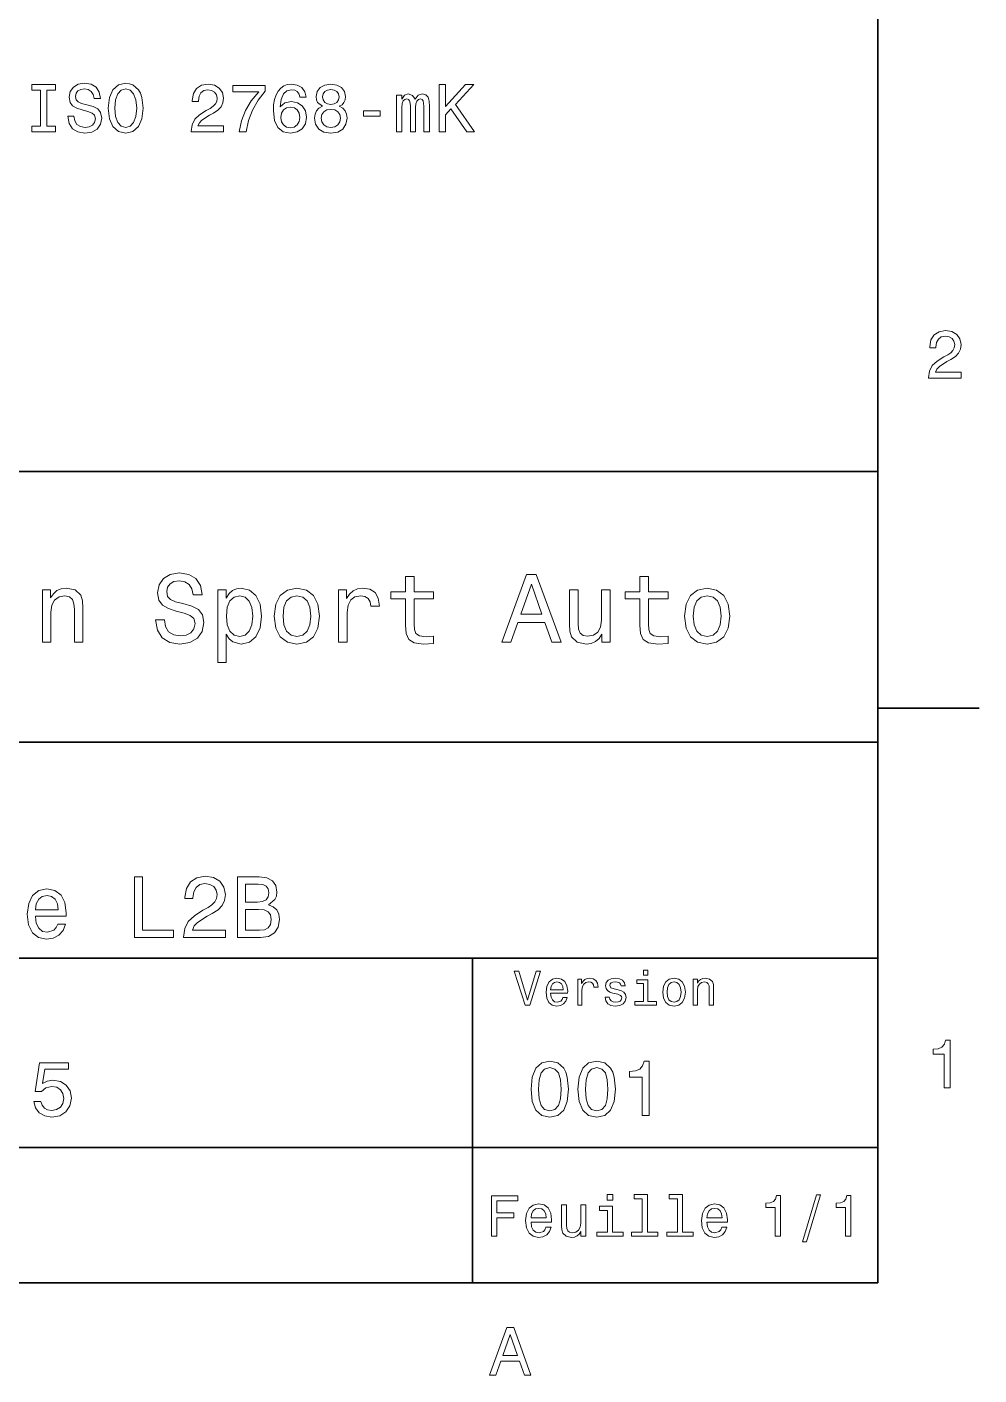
# Model space of a CAD drawing. Extents: x 0 to 297, y 0 to 210.
# Drawn here: x 224 to 294.5, y 3.2 to 102.9 of the extents above; entities that cross this region are included whole.
import ezdxf

# ---------------------------------------------------------------- set-up
doc = ezdxf.new("R2010")
doc.units = 0

msp = doc.modelspace()

# ---------------------------------------------------------------- linework, layer by layer
at = {"color": 7, "lineweight": 35}
for p, q in [((287, 10), (287, 200)), ((97, 70), (287, 70)), ((287, 70), (287, 10)), ((162, 50), (287, 50)), ((162, 34), (287, 34)), ((257, 10), (257, 34)), ((162, 20), (287, 20)), ((10, 10), (287, 10)), ((97, 10), (287, 10))]:
    msp.add_line(p, q, dxfattribs=at)
at = {"color": 7, "lineweight": 35, "ltscale": 0.1875}
msp.add_line((287, 52.5), (294.5, 52.5), dxfattribs=at)
at = {"color": 7, "lineweight": 13}
for points in [[(230.050415, 96.893372), (230.141205, 96.106628), (230.403442, 95.526657), (230.811951, 95.168587), (231.346527, 95.047554), (231.876068, 95.168587), (232.289612, 95.526657), (232.546814, 96.106628), (232.642639, 96.893372), (232.546814, 97.675072), (232.435867, 97.992798), (232.289612, 98.255043), (231.876068, 98.613113), (231.623901, 98.703888), (231.346527, 98.739197), (230.806915, 98.613113), (230.398407, 98.260086), (230.141205, 97.680115)], [(225.042496, 95.567001), (224.396973, 95.567001), (224.396973, 95.143372), (226.152008, 95.143372), (226.152008, 95.567001), (225.50647, 95.567001), (225.50647, 98.219742), (226.152008, 98.219742), (226.152008, 98.643372), (224.396973, 98.643372), (224.396973, 98.219742), (225.042496, 98.219742)], [(227.513672, 96.298271), (227.054749, 96.298271), (227.155609, 95.763687), (227.407776, 95.370316), (227.796097, 95.133286), (228.320587, 95.047554), (228.840057, 95.128242), (229.228378, 95.350143), (229.475494, 95.698128), (229.566269, 96.157059), (229.490631, 96.570602), (229.278809, 96.837898), (228.935867, 97.014412), (228.476929, 97.145531), (228.083557, 97.241356), (227.826355, 97.352303), (227.680115, 97.513687), (227.634705, 97.765854), (227.680115, 97.992798), (227.811218, 98.164268), (228.012955, 98.280258), (228.290344, 98.320602), (228.572754, 98.270172), (228.794647, 98.134003), (228.940918, 97.907059), (229.011505, 97.599426), (229.470459, 97.599426), (229.470459, 97.609512), (229.389755, 98.083572), (229.152725, 98.4366), (228.779526, 98.658501), (228.275208, 98.734146), (227.82132, 98.658501), (227.468292, 98.446686), (227.241333, 98.118874), (227.160645, 97.695244), (227.226212, 97.317001), (227.417847, 97.059799), (227.720459, 96.888329), (228.134003, 96.757202), (228.542496, 96.641212), (228.850128, 96.530258), (229.036743, 96.368874), (229.102295, 96.106628), (229.041779, 95.83934), (228.885437, 95.637611), (228.648407, 95.511528), (228.340759, 95.471184), (227.997833, 95.526657), (227.73558, 95.688042), (227.569153, 95.950287)], [(230.534576, 96.893372), (230.590057, 97.503601), (230.75647, 97.952446), (231.013672, 98.224785), (231.346527, 98.320602), (231.674347, 98.224785), (231.931549, 97.947403), (232.097977, 97.498558), (232.158493, 96.893372), (232.097977, 96.283142), (231.931549, 95.834297), (231.674347, 95.561958), (231.346527, 95.471184), (231.013672, 95.561958), (230.75647, 95.834297), (230.590057, 96.278099)], [(236.188034, 95.143372), (238.593658, 95.143372), (238.593658, 95.577087), (236.692352, 95.577087), (236.798279, 95.814117), (236.979828, 96.010803), (237.539612, 96.368874), (237.837173, 96.520172), (238.170029, 96.73703), (238.407059, 96.989197), (238.543228, 97.286743), (238.593658, 97.624641), (238.507919, 98.048271), (238.270889, 98.381126), (237.907776, 98.592941), (237.438751, 98.668587), (236.954605, 98.582855), (236.586456, 98.345818), (236.349426, 97.967583), (236.268738, 97.4683), (236.268738, 97.397697), (236.727661, 97.397697), (236.727661, 97.438042), (236.773041, 97.780983), (236.90921, 98.033142), (237.126068, 98.194527), (237.413544, 98.25), (237.706055, 98.19957), (237.922913, 98.073486), (238.064117, 97.876801), (238.114548, 97.629684), (238.079254, 97.397697), (237.983429, 97.201012), (237.822052, 97.029541), (237.600143, 96.878242), (237.302582, 96.716858), (236.80835, 96.404175), (236.460373, 96.071327), (236.253601, 95.66787), (236.188034, 95.158501)], [(239.753601, 95.143372), (240.26297, 95.143372), (240.429398, 95.975502), (240.721893, 96.752159), (241.135437, 97.473343), (241.675079, 98.149132), (241.675079, 98.567726), (239.274506, 98.567726), (239.274506, 98.108788), (241.190918, 98.108788), (240.636169, 97.427956), (240.21759, 96.716858), (239.925079, 95.960373)], [(244.701019, 97.700287), (244.605194, 98.108788), (244.383286, 98.411385), (244.040344, 98.603027), (243.596542, 98.668587), (243.298996, 98.633286), (243.041779, 98.53746), (242.81485, 98.381126), (242.623199, 98.159225), (242.471909, 97.881844), (242.360962, 97.543945), (242.290344, 97.145531), (242.270172, 96.696686), (242.350861, 95.980545), (242.597992, 95.461098), (242.996399, 95.148415), (243.541077, 95.042503), (244.030273, 95.133286), (244.403473, 95.370316), (244.645538, 95.743515), (244.731262, 96.217583), (244.645538, 96.696686), (244.413544, 97.064842), (244.055481, 97.296829), (243.611664, 97.377518), (243.132568, 97.276657), (242.774506, 96.989197), (242.850159, 97.543945), (243.011536, 97.94236), (243.258652, 98.179398), (243.601593, 98.260086), (243.85376, 98.219742), (244.045395, 98.113831), (244.171478, 97.937317), (244.23703, 97.700287)], [(245.901306, 97.029541), (245.644104, 96.888329), (245.46759, 96.691643), (245.356628, 96.444527), (245.321335, 96.146973), (245.402023, 95.698128), (245.634003, 95.350143), (246.012253, 95.128242), (246.526672, 95.042503), (247.036026, 95.128242), (247.414276, 95.350143), (247.646271, 95.698128), (247.731995, 96.146973), (247.69165, 96.444527), (247.585739, 96.691643), (247.404175, 96.888329), (247.152023, 97.029541), (247.35376, 97.150574), (247.494965, 97.317001), (247.580688, 97.51873), (247.610962, 97.765854), (247.530273, 98.123917), (247.318451, 98.411385), (246.97551, 98.597984), (246.526672, 98.668587), (246.072769, 98.597984), (245.729828, 98.411385), (245.51297, 98.123917), (245.437317, 97.765854), (245.46254, 97.51873), (245.548279, 97.317001)], [(245.916443, 97.725502), (245.956787, 97.947403), (246.07782, 98.118874), (246.269455, 98.224785), (246.526672, 98.265129), (246.778824, 98.224785), (246.970459, 98.118874), (247.091507, 97.947403), (247.136902, 97.725502), (247.091507, 97.498558), (246.970459, 97.322044), (246.778824, 97.206055), (246.526672, 97.170746), (246.269455, 97.211098), (246.07782, 97.322044), (245.956787, 97.498558)], [(251.378265, 95.143372), (251.786758, 95.143372), (251.786758, 96.953888), (251.811981, 97.226227), (251.887619, 97.422913), (252.003616, 97.538902), (252.154907, 97.584297), (252.27594, 97.543945), (252.356644, 97.443085), (252.396988, 97.271614), (252.412109, 97.04467), (252.412109, 95.143372), (252.79541, 95.143372), (252.79541, 96.953888), (252.820618, 97.221184), (252.896271, 97.41787), (253.017303, 97.538902), (253.16861, 97.584297), (253.289642, 97.543945), (253.370331, 97.443085), (253.420761, 97.04467), (253.420761, 95.143372), (253.829254, 95.143372), (253.829254, 97.014412), (253.804047, 97.40274), (253.723358, 97.700287), (253.561981, 97.881844), (253.299713, 97.947403), (252.992096, 97.846542), (252.755066, 97.554031), (252.568451, 97.841499), (252.255768, 97.947403), (251.968323, 97.846542), (251.771637, 97.564117), (251.771637, 97.851585), (251.378265, 97.851585)], [(254.540359, 95.143372), (255.004333, 95.143372), (255.004333, 96.389046), (255.417877, 96.832855), (256.592957, 95.143372), (257.157806, 95.143372), (255.745697, 97.170746), (257.117432, 98.643372), (256.502167, 98.643372), (255.004333, 97.024498), (255.004333, 98.643372), (254.540359, 98.643372)], [(244.242081, 96.21254), (244.1866, 95.894814), (244.045395, 95.65274), (243.818451, 95.491356), (243.536026, 95.440926), (243.23848, 95.491356), (243.011536, 95.647697), (242.86528, 95.889771), (242.819885, 96.207489), (242.870331, 96.520172), (243.011536, 96.757202), (243.24353, 96.908501), (243.556198, 96.963974), (243.828537, 96.908501), (244.045395, 96.762245), (244.1866, 96.525215)], [(245.805481, 96.157059), (245.850861, 96.424355), (245.997131, 96.626083), (246.22406, 96.757202), (246.526672, 96.802597), (246.824219, 96.757202), (247.051163, 96.626083), (247.197418, 96.424355), (247.247849, 96.157059), (247.197418, 95.869598), (247.051163, 95.65274), (246.824219, 95.511528), (246.526672, 95.466141), (246.22406, 95.511528), (245.997131, 95.65274), (245.850861, 95.869598)], [(248.952454, 96.298271), (250.172913, 96.298271), (250.172913, 96.696686), (248.952454, 96.696686)], [(290.76947, 76.916786), (293.175079, 76.916786), (293.175079, 77.350502), (291.273773, 77.350502), (291.3797, 77.587532), (291.561249, 77.784218), (292.121033, 78.142288), (292.418579, 78.293587), (292.751434, 78.510445), (292.988464, 78.762604), (293.124634, 79.060158), (293.175079, 79.398056), (293.089355, 79.821686), (292.852325, 80.154541), (292.489197, 80.366356), (292.020172, 80.442001), (291.536041, 80.35627), (291.167877, 80.119232), (290.930847, 79.740997), (290.850159, 79.241714), (290.850159, 79.171112), (291.309082, 79.171112), (291.309082, 79.211456), (291.354462, 79.554398), (291.490631, 79.806557), (291.707489, 79.967941), (291.994965, 80.023415), (292.287476, 79.972984), (292.504333, 79.846901), (292.645538, 79.650215), (292.695984, 79.403099), (292.660675, 79.171112), (292.56485, 78.974426), (292.403473, 78.802956), (292.181549, 78.651657), (291.884003, 78.490273), (291.389771, 78.177589), (291.041779, 77.844742), (290.835022, 77.441284), (290.76947, 76.931915)], [(234.20462, 59.030979), (233.548996, 59.030979), (233.693085, 58.267288), (234.053314, 57.70533), (234.608078, 57.366714), (235.357361, 57.244236), (236.099426, 57.359509), (236.654175, 57.67651), (237.007202, 58.17363), (237.136902, 58.82925), (237.028824, 59.420029), (236.726227, 59.801872), (236.236313, 60.054031), (235.580704, 60.241352), (235.018738, 60.378242), (234.651306, 60.536743), (234.442368, 60.767288), (234.377533, 61.127522), (234.442368, 61.451729), (234.629684, 61.696686), (234.917877, 61.862389), (235.314133, 61.920029), (235.71759, 61.84798), (236.034592, 61.653458), (236.24353, 61.32925), (236.344391, 60.889767), (237, 60.889767), (237, 60.904179), (236.884735, 61.581409), (236.546112, 62.085732), (236.01297, 62.402737), (235.292511, 62.510807), (234.644104, 62.402737), (234.139771, 62.100143), (233.815567, 61.631844), (233.700287, 61.026657), (233.793961, 60.486309), (234.067734, 60.118874), (234.5, 59.873917), (235.09079, 59.6866), (235.674362, 59.520893), (236.113831, 59.362389), (236.380402, 59.131844), (236.47406, 58.757202), (236.387619, 58.375359), (236.164276, 58.087173), (235.825653, 57.907059), (235.386169, 57.849422), (234.896255, 57.928673), (234.521622, 58.159222), (234.283875, 58.533859)], [(252.05043, 60.579971), (252.05043, 58.64193), (252.093658, 58.015129), (252.29538, 57.582851), (252.698853, 57.330688), (253.383286, 57.244236), (254.132568, 57.280258), (254.132568, 57.827808), (253.585022, 57.78458), (253.087891, 57.842216), (252.82132, 58.022331), (252.706055, 58.324928), (252.684448, 58.75), (252.684448, 60.579971), (254.132568, 60.579971), (254.132568, 61.120316), (252.684448, 61.120316), (252.684448, 62.251438), (252.05043, 62.251438), (252.05043, 61.120316), (250.955322, 61.120316), (250.955322, 60.579971)], [(259.175781, 57.381123), (259.838623, 57.381123), (260.364563, 58.850864), (262.360229, 58.850864), (262.886169, 57.381123), (263.563416, 57.381123), (261.733429, 62.388329), (260.998566, 62.388329)], [(269.399109, 60.579971), (269.399109, 58.64193), (269.442352, 58.015129), (269.644073, 57.582851), (270.047546, 57.330688), (270.731995, 57.244236), (271.481262, 57.280258), (271.481262, 57.827808), (270.933716, 57.78458), (270.436584, 57.842216), (270.170013, 58.022331), (270.054749, 58.324928), (270.033142, 58.75), (270.033142, 60.579971), (271.481262, 60.579971), (271.481262, 61.120316), (270.033142, 61.120316), (270.033142, 62.251438), (269.399109, 62.251438), (269.399109, 61.120316), (268.304016, 61.120316), (268.304016, 60.579971)], [(225.177246, 57.381123), (225.811249, 57.381123), (225.811249, 59.614552), (225.876083, 60.12608), (226.085022, 60.500717), (226.409225, 60.731266), (226.841507, 60.817722), (227.187317, 60.745674), (227.403458, 60.551151), (227.511536, 60.226944), (227.547546, 59.794666), (227.547546, 57.381123), (228.181564, 57.381123), (228.181564, 59.924351), (228.15274, 60.435879), (228.023056, 60.86095), (227.597992, 61.25), (226.935165, 61.386887), (226.567719, 61.336452), (226.257935, 61.199566), (225.991364, 60.969017), (225.782425, 60.659222), (225.782425, 61.25), (225.177246, 61.25)], [(238.786743, 60.652016), (238.786743, 61.25), (238.15274, 61.25), (238.15274, 55.882565), (238.786743, 55.882565), (238.786743, 57.971901), (239.010101, 57.633286), (239.262253, 57.409943), (239.896271, 57.244236), (240.50145, 57.381123), (240.976959, 57.791786), (241.286743, 58.440201), (241.402023, 59.319164), (241.286743, 60.190922), (240.976959, 60.839336), (240.50145, 61.242794), (239.896271, 61.386887), (239.550446, 61.343658), (239.255051, 61.206772), (239.002899, 60.976223)], [(242.338623, 59.311958), (242.453888, 58.432995), (242.785309, 57.78458), (243.311249, 57.381123), (244.017303, 57.244236), (244.716141, 57.381123), (245.242081, 57.777374), (245.573486, 58.425793), (245.695969, 59.311958), (245.573486, 60.190922), (245.242081, 60.846542), (244.716141, 61.242794), (244.017303, 61.386887), (243.311249, 61.242794), (242.785309, 60.839336), (242.453888, 60.190922)], [(247.100861, 57.381123), (247.734863, 57.381123), (247.734863, 59.592937), (247.799713, 60.12608), (247.994232, 60.507923), (248.311249, 60.738472), (248.736313, 60.817722), (249.053314, 60.767288), (249.291077, 60.623199), (249.435165, 60.378242), (249.485596, 60.046829), (250.126801, 60.046829), (250.040344, 60.630402), (249.802597, 61.048271), (249.406342, 61.30043), (248.865997, 61.386887), (248.498566, 61.32925), (248.181549, 61.185158), (247.900574, 60.940201), (247.677246, 60.608788), (247.677246, 61.25), (247.100861, 61.25)], [(260.595093, 59.463257), (261.365997, 61.667866), (262.136902, 59.463257)], [(267.194519, 61.25), (266.560516, 61.25), (266.560516, 59.016571), (266.488464, 58.497837), (266.279541, 58.123196), (265.955322, 57.892651), (265.530243, 57.820602), (265.19165, 57.878242), (264.975494, 58.051151), (264.853027, 58.346542), (264.824219, 58.764408), (264.824219, 61.25), (264.190186, 61.25), (264.190186, 58.706772), (264.211792, 58.195244), (264.348694, 57.770172), (264.766571, 57.381123), (265.436584, 57.244236), (265.796814, 57.294666), (266.106628, 57.424351), (266.373199, 57.647694), (266.589325, 57.971901), (266.589325, 57.381123), (267.194519, 57.381123)], [(272.698853, 59.311958), (272.814117, 58.432995), (273.145508, 57.78458), (273.671448, 57.381123), (274.377502, 57.244236), (275.076355, 57.381123), (275.602295, 57.777374), (275.933716, 58.425793), (276.056183, 59.311958), (275.933716, 60.190922), (275.602295, 60.846542), (275.076355, 61.242794), (274.377502, 61.386887), (273.671448, 61.242794), (273.145508, 60.839336), (272.814117, 60.190922)], [(239.788193, 57.8134), (239.363129, 57.907059), (239.053314, 58.195244), (238.858795, 58.663544), (238.793945, 59.319164), (238.858795, 59.967579), (239.053314, 60.435879), (239.363129, 60.716858), (239.788193, 60.817722), (240.177246, 60.716858), (240.48703, 60.428673), (240.681564, 59.960373), (240.753601, 59.319164), (240.681564, 58.67075), (240.48703, 58.195244), (240.177246, 57.907059)], [(242.98703, 59.319164), (243.05188, 59.967579), (243.253601, 60.435879), (243.57782, 60.72406), (244.017303, 60.824928), (244.449585, 60.72406), (244.773773, 60.443081), (244.97551, 59.967579), (245.047546, 59.319164), (244.97551, 58.663544), (244.773773, 58.188038), (244.449585, 57.899853), (244.017303, 57.806194), (243.57782, 57.899853), (243.253601, 58.188038), (243.05188, 58.663544)], [(273.34726, 59.319164), (273.412109, 59.967579), (273.613831, 60.435879), (273.938019, 60.72406), (274.377502, 60.824928), (274.809784, 60.72406), (275.134003, 60.443081), (275.335724, 59.967579), (275.407776, 59.319164), (275.335724, 58.663544), (275.134003, 58.188038), (274.809784, 57.899853), (274.377502, 57.806194), (273.938019, 57.899853), (273.613831, 58.188038), (273.412109, 58.663544)], [(231.990631, 35.530258), (234.882568, 35.530258), (234.882568, 36.074928), (232.587173, 36.074928), (232.587173, 40.030258), (231.990631, 40.030258)], [(235.628235, 35.530258), (238.721176, 35.530258), (238.721176, 36.087894), (236.276657, 36.087894), (236.412811, 36.392651), (236.64624, 36.645531), (237.365997, 37.105907), (237.74855, 37.30043), (238.176514, 37.57925), (238.481262, 37.903458), (238.656342, 38.286022), (238.721176, 38.720459), (238.610947, 39.265129), (238.306183, 39.693081), (237.839325, 39.965416), (237.236298, 40.062679), (236.613831, 39.95245), (236.140488, 39.647694), (235.835724, 39.161381), (235.731979, 38.519451), (235.731979, 38.428673), (236.322037, 38.428673), (236.322037, 38.480545), (236.380402, 38.921467), (236.555466, 39.245674), (236.83429, 39.453171), (237.203888, 39.524494), (237.579971, 39.459652), (237.85878, 39.29755), (238.040344, 39.044666), (238.105179, 38.726944), (238.059799, 38.428673), (237.9366, 38.175793), (237.729095, 37.95533), (237.443802, 37.760807), (237.061234, 37.553314), (236.425781, 37.151295), (235.978378, 36.723343), (235.712524, 36.204609), (235.628235, 35.549709)], [(241.924347, 37.961815), (242.378235, 38.337894), (242.494949, 38.590778), (242.533859, 38.902016), (242.449554, 39.388329), (242.196686, 39.738472), (241.788177, 39.95245), (241.217575, 40.030258), (239.615982, 40.030258), (239.615982, 35.530258), (241.30835, 35.530258), (241.911377, 35.621037), (242.35878, 35.886887), (242.637604, 36.308357), (242.734863, 36.87896), (242.676514, 37.261528), (242.520889, 37.57925), (242.268005, 37.812679)], [(224.657059, 37.105907), (226.939484, 37.105907), (226.945953, 37.371758), (226.842209, 38.117435), (226.556915, 38.675072), (226.103027, 39.012245), (225.5, 39.135445), (224.909943, 39.005764), (224.456055, 38.642651), (224.164261, 38.052593), (224.060516, 37.274494), (224.157776, 36.476944), (224.44957, 35.893372), (224.896973, 35.530258), (225.480545, 35.407059), (225.986313, 35.491352), (226.401291, 35.711815), (226.706055, 36.061958), (226.881119, 36.528816), (226.317001, 36.528816), (226.200287, 36.269451), (226.031693, 36.074928), (225.551865, 35.919308), (225.182266, 35.990631), (224.903458, 36.217579), (224.721893, 36.587173), (224.657059, 37.086452)], [(241.094376, 38.162823), (240.212524, 38.162823), (240.212524, 39.492073), (241.14624, 39.492073), (241.496399, 39.453171), (241.742798, 39.336452), (241.891922, 39.135445), (241.943802, 38.837173), (241.885437, 38.538902), (241.729828, 38.331409), (241.463974, 38.201729)], [(224.657059, 37.585735), (224.728378, 38.033138), (224.903458, 38.363831), (225.169312, 38.564842), (225.51944, 38.636166), (225.863113, 38.564842), (226.128952, 38.363831), (226.291061, 38.033138), (226.349426, 37.585735)], [(241.23703, 36.068443), (240.212524, 36.068443), (240.212524, 37.618156), (241.178665, 37.618156), (241.587173, 37.572765), (241.878952, 37.4366), (242.054031, 37.203171), (242.112381, 36.865993), (242.054031, 36.509365), (241.891922, 36.262966), (241.619598, 36.113831)], [(261.71109, 33.03458), (261.08429, 30.905619), (260.439484, 33.03458), (260.09726, 33.03458), (260.904175, 30.530979), (261.264404, 30.530979), (262.053314, 33.03458)], [(269.992798, 33.117435), (269.657776, 33.117435), (269.657776, 32.757202), (269.992798, 32.757202)], [(262.784576, 31.40634), (264.052582, 31.40634), (264.056183, 31.554033), (263.998566, 31.9683), (263.840057, 32.278099), (263.587891, 32.465416), (263.252869, 32.533859), (262.925079, 32.461815), (262.672913, 32.260086), (262.510803, 31.932276), (262.453156, 31.5), (262.507202, 31.056915), (262.669312, 30.732708), (262.917877, 30.530979), (263.242065, 30.462536), (263.523041, 30.509365), (263.753601, 30.631844), (263.922913, 30.826368), (264.020172, 31.085733), (263.706787, 31.085733), (263.641937, 30.941643), (263.548279, 30.833572), (263.281708, 30.747118), (263.076355, 30.786743), (262.921478, 30.912823), (262.820618, 31.118155), (262.784576, 31.395533)], [(262.784576, 31.672911), (262.824219, 31.921469), (262.921478, 32.105186), (263.069153, 32.216858), (263.263702, 32.256485), (263.45462, 32.216858), (263.602295, 32.105186), (263.692352, 31.921469), (263.724792, 31.672911)], [(264.794678, 30.530979), (265.111664, 30.530979), (265.111664, 31.636887), (265.144104, 31.903458), (265.241364, 32.094379), (265.399841, 32.209652), (265.612396, 32.249279), (265.770905, 32.224064), (265.889771, 32.152016), (265.961823, 32.029537), (265.98703, 31.863832), (266.307648, 31.863832), (266.264404, 32.155621), (266.145538, 32.364552), (265.947418, 32.490635), (265.677246, 32.533859), (265.49353, 32.505043), (265.335022, 32.432995), (265.194519, 32.310516), (265.082855, 32.144814), (265.082855, 32.465416), (264.794678, 32.465416)], [(267.791779, 31.658501), (267.485596, 31.730547), (267.258636, 31.8134), (267.182983, 31.982708), (267.20462, 32.101585), (267.280273, 32.188038), (267.40274, 32.242073), (267.579254, 32.263687), (267.748566, 32.242073), (267.881836, 32.177231), (267.968292, 32.079971), (268.004333, 31.950287), (268.314117, 31.950287), (268.314117, 31.957493), (268.260101, 32.191643), (268.112396, 32.375359), (267.881836, 32.490635), (267.579254, 32.533859), (267.273041, 32.490635), (267.049713, 32.371758), (266.90921, 32.195244), (266.865997, 31.971901), (266.898407, 31.755764), (266.999268, 31.604465), (267.164978, 31.496397), (267.406342, 31.420748), (267.759369, 31.334293), (267.975494, 31.244236), (268.033142, 31.17219), (268.054749, 31.064121), (268.022339, 30.930836), (267.935883, 30.829971), (267.79538, 30.765129), (267.608063, 30.743515), (267.409943, 30.765129), (267.265839, 30.840778), (267.168579, 30.963255), (267.128967, 31.132565), (266.822754, 31.132565), (266.873199, 30.844379), (267.020905, 30.635447), (267.255035, 30.509365), (267.579254, 30.462536), (267.917877, 30.509365), (268.166412, 30.635447), (268.317719, 30.837175), (268.371765, 31.100143), (268.332123, 31.327089), (268.220459, 31.481987), (268.036743, 31.582851)], [(269.981995, 30.79755), (269.981995, 32.400574), (269.167877, 32.400574), (269.167877, 32.130402), (269.664978, 32.130402), (269.664978, 30.79755), (269.016571, 30.79755), (269.016571, 30.530979), (270.637604, 30.530979), (270.637604, 30.79755)], [(271.087891, 31.496397), (271.145538, 31.056915), (271.311249, 30.732708), (271.574219, 30.530979), (271.927246, 30.462536), (272.276672, 30.530979), (272.539612, 30.729107), (272.705322, 31.053314), (272.766571, 31.496397), (272.705322, 31.935879), (272.539612, 32.263687), (272.276672, 32.461815), (271.927246, 32.533859), (271.574219, 32.461815), (271.311249, 32.260086), (271.145538, 31.935879)], [(271.412109, 31.5), (271.444519, 31.824207), (271.54538, 32.058357), (271.707489, 32.20245), (271.927246, 32.25288), (272.143372, 32.20245), (272.305481, 32.061958), (272.406342, 31.824207), (272.442352, 31.5), (272.406342, 31.17219), (272.305481, 30.934437), (272.143372, 30.790344), (271.927246, 30.743515), (271.707489, 30.790344), (271.54538, 30.934437), (271.444519, 31.17219)], [(273.350159, 30.530979), (273.667145, 30.530979), (273.667145, 31.647694), (273.699554, 31.903458), (273.804047, 32.090778), (273.966125, 32.206051), (274.182281, 32.249279), (274.355194, 32.213257), (274.463257, 32.115993), (274.517303, 31.95389), (274.535309, 31.737751), (274.535309, 30.530979), (274.852295, 30.530979), (274.852295, 31.802593), (274.837891, 32.058357), (274.773041, 32.270893), (274.560516, 32.465416), (274.229095, 32.533859), (274.04538, 32.508644), (273.890503, 32.440201), (273.757202, 32.324928), (273.65274, 32.170029), (273.65274, 32.465416), (273.350159, 32.465416)], [(291.909241, 24.416786), (292.368164, 24.416786), (292.368164, 27.942001), (292.025208, 27.942001), (291.934448, 27.634365), (291.752899, 27.427593), (291.475525, 27.306557), (291.092224, 27.266211), (291.092224, 26.90814), (291.909241, 26.90814)], [(224.533142, 23.40346), (224.659943, 22.930836), (224.942352, 22.56196), (225.357346, 22.331413), (225.887604, 22.244957), (226.469742, 22.348703), (226.925064, 22.631124), (227.213257, 23.080692), (227.322769, 23.657061), (227.224777, 24.193085), (226.94812, 24.613834), (226.515839, 24.884727), (225.956772, 24.98271), (225.52449, 24.913546), (225.190201, 24.723343), (225.351578, 25.801153), (227.103745, 25.801153), (227.103745, 26.273777), (224.965424, 26.273777), (224.648407, 24.152739), (225.109512, 24.152739), (225.443802, 24.423632), (225.870316, 24.521614), (226.239197, 24.458214), (226.521606, 24.273777), (226.700287, 23.991356), (226.763687, 23.628242), (226.700287, 23.265131), (226.515839, 22.98271), (226.233429, 22.804035), (225.870316, 22.740635), (225.564835, 22.780981), (225.328522, 22.913546), (225.155609, 23.121038), (225.069153, 23.40346)], [(261.345825, 24.314121), (261.432281, 23.409224), (261.703156, 22.763689), (262.135437, 22.371759), (262.734863, 22.244957), (263.328522, 22.371759), (263.760803, 22.763689), (264.02594, 23.409224), (264.118164, 24.314121), (264.02594, 25.213257), (263.916412, 25.570606), (263.760803, 25.864553), (263.328522, 26.256485), (262.734863, 26.38905), (262.135437, 26.256485), (261.703156, 25.858791), (261.432281, 25.213257)], [(264.815552, 24.314121), (264.902008, 23.409224), (265.172913, 22.763689), (265.605194, 22.371759), (266.20462, 22.244957), (266.798279, 22.371759), (267.23056, 22.763689), (267.495667, 23.409224), (267.587891, 24.314121), (267.495667, 25.213257), (267.386169, 25.570606), (267.23056, 25.864553), (266.798279, 26.256485), (266.20462, 26.38905), (265.605194, 26.256485), (265.172913, 25.858791), (264.902008, 25.213257)], [(269.570618, 22.360231), (270.095093, 22.360231), (270.095093, 26.38905), (269.703156, 26.38905), (269.599426, 26.037464), (269.391937, 25.801153), (269.074921, 25.662825), (268.636902, 25.616714), (268.636902, 25.207493), (269.570618, 25.207493)], [(261.899139, 24.314121), (261.945251, 25.011528), (262.089325, 25.51297), (262.348694, 25.806917), (262.734863, 25.910664), (263.115265, 25.806917), (263.374634, 25.51297), (263.518738, 25.011528), (263.56485, 24.314121), (263.518738, 23.610952), (263.374634, 23.10951), (263.115265, 22.815563), (262.734863, 22.717581), (262.348694, 22.815563), (262.089325, 23.10951), (261.945251, 23.610952)], [(265.368866, 24.314121), (265.414978, 25.011528), (265.559082, 25.51297), (265.818451, 25.806917), (266.20462, 25.910664), (266.585022, 25.806917), (266.844391, 25.51297), (266.988464, 25.011528), (267.034576, 24.314121), (266.988464, 23.610952), (266.844391, 23.10951), (266.585022, 22.815563), (266.20462, 22.717581), (265.818451, 22.815563), (265.559082, 23.10951), (265.414978, 23.610952)], [(258.414978, 13.428675), (258.817017, 13.428675), (258.817017, 14.807637), (260.079254, 14.807637), (260.079254, 15.166427), (258.817017, 15.166427), (258.817017, 16.065563), (260.368866, 16.065563), (260.368866, 16.428675), (258.414978, 16.428675)], [(267.389038, 16.532421), (266.98703, 16.532421), (266.98703, 16.100145), (267.389038, 16.100145)], [(269.572052, 16.212536), (269.572052, 13.748559), (268.789612, 13.748559), (268.789612, 13.428675), (270.73056, 13.428675), (270.73056, 13.748559), (269.952454, 13.748559), (269.952454, 16.532421), (268.975494, 16.532421), (268.975494, 16.212536)], [(272.174347, 16.212536), (272.174347, 13.748559), (271.391937, 13.748559), (271.391937, 13.428675), (273.332855, 13.428675), (273.332855, 13.748559), (272.554749, 13.748559), (272.554749, 16.532421), (271.57782, 16.532421), (271.57782, 16.212536)], [(279.416443, 13.428675), (279.809814, 13.428675), (279.809814, 16.450289), (279.515839, 16.450289), (279.438049, 16.1866), (279.28241, 16.009367), (279.044678, 15.905621), (278.716125, 15.871038), (278.716125, 15.564121), (279.416443, 15.564121)], [(281.42218, 13.026657), (281.720459, 13.026657), (282.766571, 16.510807), (282.463989, 16.510807)], [(284.621033, 13.428675), (285.014404, 13.428675), (285.014404, 16.450289), (284.720459, 16.450289), (284.642639, 16.1866), (284.48703, 16.009367), (284.249268, 15.905621), (283.920746, 15.871038), (283.920746, 15.564121), (284.621033, 15.564121)], [(261.341492, 14.479107), (262.863098, 14.479107), (262.867432, 14.656341), (262.798279, 15.153459), (262.608063, 15.525217), (262.305481, 15.75), (261.903473, 15.832133), (261.510101, 15.745678), (261.207489, 15.503603), (261.01297, 15.110231), (260.943817, 14.591499), (261.008636, 14.059798), (261.203156, 13.67075), (261.501434, 13.428675), (261.890503, 13.346542), (262.227661, 13.402739), (262.504333, 13.549712), (262.707489, 13.783141), (262.824219, 14.09438), (262.44812, 14.09438), (262.370331, 13.92147), (262.257935, 13.791787), (261.938049, 13.688041), (261.69165, 13.735591), (261.505768, 13.886888), (261.384735, 14.133286), (261.341492, 14.466139)], [(261.341492, 14.798992), (261.389038, 15.097262), (261.505768, 15.317724), (261.682983, 15.45173), (261.916412, 15.49928), (262.145538, 15.45173), (262.322754, 15.317724), (262.430847, 15.097262), (262.469727, 14.798992)], [(265.400574, 15.75), (265.020172, 15.75), (265.020172, 14.409943), (264.976959, 14.098703), (264.851593, 13.873919), (264.657074, 13.735591), (264.402008, 13.692364), (264.198853, 13.726946), (264.069153, 13.830692), (263.995667, 14.007925), (263.978394, 14.258646), (263.978394, 15.75), (263.597992, 15.75), (263.597992, 14.224064), (263.610962, 13.917148), (263.693085, 13.662104), (263.943817, 13.428675), (264.345825, 13.346542), (264.561951, 13.376801), (264.747833, 13.454611), (264.907776, 13.588617), (265.037476, 13.783141), (265.037476, 13.428675), (265.400574, 13.428675)], [(267.376068, 13.748559), (267.376068, 15.672191), (266.399139, 15.672191), (266.399139, 15.347983), (266.995667, 15.347983), (266.995667, 13.748559), (266.21759, 13.748559), (266.21759, 13.428675), (268.162811, 13.428675), (268.162811, 13.748559)], [(274.353027, 14.479107), (275.874634, 14.479107), (275.878967, 14.656341), (275.809814, 15.153459), (275.619598, 15.525217), (275.317017, 15.75), (274.914978, 15.832133), (274.521606, 15.745678), (274.219025, 15.503603), (274.024506, 15.110231), (273.955322, 14.591499), (274.020172, 14.059798), (274.214691, 13.67075), (274.51297, 13.428675), (274.902008, 13.346542), (275.239197, 13.402739), (275.515839, 13.549712), (275.719025, 13.783141), (275.835724, 14.09438), (275.459656, 14.09438), (275.381836, 13.92147), (275.26944, 13.791787), (274.949554, 13.688041), (274.703186, 13.735591), (274.517303, 13.886888), (274.39624, 14.133286), (274.353027, 14.466139)], [(274.353027, 14.798992), (274.400574, 15.097262), (274.517303, 15.317724), (274.694519, 15.45173), (274.927948, 15.49928), (275.157074, 15.45173), (275.33429, 15.317724), (275.442352, 15.097262), (275.481262, 14.798992)], [(258.266846, 3.166787), (258.730835, 3.166787), (259.098999, 4.195605), (260.495972, 4.195605), (260.864105, 3.166787), (261.338165, 3.166787), (260.05719, 6.67183), (259.542786, 6.67183)], [(259.260376, 4.624279), (259.799988, 6.167507), (260.33963, 4.624279)]]:
    msp.add_lwpolyline(points, close=True, dxfattribs=at)

doc.saveas('drawing.dxf')
